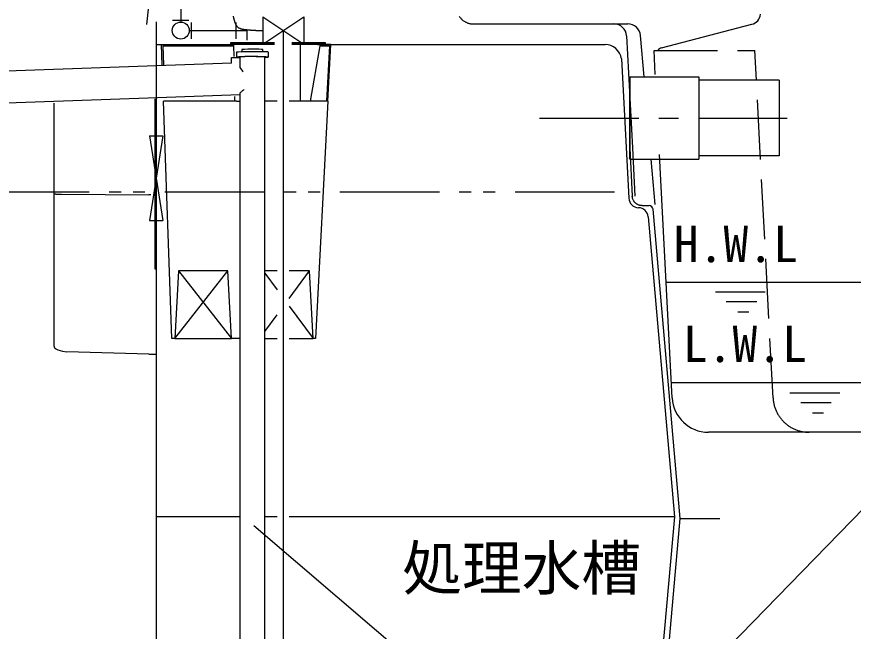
# Model space of a CAD drawing. Units: millimetres, scale not verified. Extents: x -9894 to 7424, y -6315 to 5763.
# Drawn here: x -5171 to -3909, y -2843 to -1917 of the extents above; entities that cross this region are included whole.
import ezdxf
from ezdxf.enums import TextEntityAlignment as Align

# ---------------------------------------------------------------- set-up
doc = ezdxf.new("R2010")
doc.units = ezdxf.units.MM
doc.header["$LTSCALE"] = 30
for name, pattern in [('CHAIN1', [8, 5, -1, 1, -1]), ('DASHED3', [4, 3, -1]), ('DOUBLE_CHAIN1', [8.8, 5, -1, 0.6, -0.6, 0.6, -1])]:
    doc.linetypes.add(name, pattern=pattern)
doc.layers.add('0-2_SEISAKU', color=3, linetype='Continuous', lineweight=25)
doc.styles.add('MS Gothic', font='')
doc.styles.get('MS Gothic').set_extended_font_data('MS Gothic')

msp = doc.modelspace()

# ---------------------------------------------------------------- linework, layer by layer
at = {"layer": '0-2_SEISAKU'}
for p, q in [((-4972.14, -1900.72), (-4974.83, -1928.4)), ((-4923.32, -1895.93), (-4923.32, -1924.63)), ((-4799.75, -1916.95), (-4799.75, -1957.91)), ((-4799.75, -1957.91), (-4737.88, -1916.95)), ((-4799.75, -1916.95), (-4737.88, -1957.91)), ((-4737.88, -1916.95), (-4737.88, -1957.91)), ((-4960.32, -1924.43), (-4960.32, -3338.01)), ((-4935.58, -1921.64), (-4911.05, -1921.64)), ((-4907.52, -1925.17), (-4907.52, -1949.7)), ((-4839.61, -1949.7), (-4839.61, -1925.17)), ((-4481.66, -1927.43), (-4248.98, -1927.43)), ((-4198.13, -1963.39), (-4062.02, -1928.04)), ((-4910.52, -1937.43), (-4823.82, -1937.43)), ((-4823.82, -1937.43), (-4823.82, -1952.1)), ((-4768.82, -1937.43), (-4768.82, -3099.34)), ((-4251.02, -1945.44), (-4242.17, -2114.41)), ((-4224.57, -2007.43), (-4230.05, -1944.78)), ((-4960.32, -1958.53), (-4847.62, -1958.53)), ((-4951.37, -1989.73), (-4952.46, -1958.36)), ((-4952.46, -1958.36), (-4845.09, -1958.36)), ((-4950.38, -1960.58), (-4949.37, -1989.64)), ((-4950.38, -1960.58), (-4843.01, -1960.58)), ((-4848.48, -1956.08), (-4848.48, -1958.08)), ((-4781.82, -1956.08), (-4848.48, -1956.08)), ((-4781.82, -1958.08), (-4848.48, -1958.08)), ((-4845.09, -1958.36), (-4843.05, -1958.36)), ((-4843.01, -1960.58), (-4843.05, -1958.36)), ((-4781.82, -1958.36), (-4843.05, -1958.36)), ((-4842.74, -1976.43), (-4843.01, -1960.58)), ((-4831.32, -1966.05), (-4831.32, -1969.72)), ((-4799.32, -1969.55), (-4799.32, -1966.05)), ((-4768.82, -1956.08), (-4768.84, -1956.08)), ((-4768.82, -1958.08), (-4768.84, -1958.08)), ((-4768.82, -1958.36), (-4768.84, -1958.36)), ((-4742.67, -1956.08), (-4755.82, -1956.08)), ((-4704.67, -1958.08), (-4755.82, -1958.08)), ((-4712.72, -1958.36), (-4755.82, -1958.36)), ((-4743.17, -1956.08), (-4743.17, -2043.86)), ((-4704.77, -1956.08), (-4742.67, -1956.08)), ((-4727.37, -2043.86), (-4713.1, -1960.58)), ((-4717.29, -1958.53), (-4283.46, -1958.53)), ((-4712.72, -1958.36), (-4713.1, -1960.58)), ((-4713.1, -1960.58), (-4698.89, -1960.58)), ((-4712.72, -1958.36), (-4710.69, -1958.36)), ((-4696.77, -1958.36), (-4710.69, -1958.36)), ((-4704.67, -1958.08), (-4704.77, -1956.08)), ((-4698.89, -1960.58), (-4703.25, -2043.86)), ((-4701.25, -2043.86), (-4696.77, -1958.36)), ((-4209.57, -1967.63), (-4203.75, -1967.63)), ((-4207.67, -2003.93), (-4209.57, -1967.63)), ((-4846.8, -1978.07), (-4834.32, -1977.97)), ((-4846.8, -1986.36), (-4846.8, -1978.07)), ((-4839.32, -1970.09), (-4839.32, -1977.46)), ((-4834.32, -1976.87), (-4834.32, -1993.05)), ((-4825.26, -1976.54), (-4826.83, -1976.46)), ((-4809.8, -1976.33), (-4810.9, -1976.42)), ((-4796.32, -3172.33), (-4796.32, -1976.87)), ((-4791.36, -1970.11), (-4791.36, -1977.53)), ((-4791.32, -1977.46), (-4791.32, -1977.37)), ((-4258.72, -1979.95), (-4247.69, -2190.33)), ((-4846.8, -1986.36), (-5505.37, -2010.07)), ((-4246.24, -2007.43), (-4246.24, -2131.43)), ((-4246.24, -2128.93), (-4246.24, -2009.93)), ((-4021.04, -2012.43), (-4142.24, -2012.43)), ((-4021.04, -2012.43), (-4021.04, -2126.43)), ((-4833.48, -2031.01), (-4833.27, -2030.83)), ((-5601.95, -2061.58), (-4958.43, -2038.41)), ((-4958.43, -2038.41), (-4834.32, -2033.95)), ((-4841.56, -2043.86), (-4841.68, -2037.04)), ((-4839.46, -2043.86), (-4949.47, -2043.86)), ((-4839.46, -2043.86), (-4834.32, -2043.86)), ((-4777.84, -2043.86), (-4796.32, -2043.86)), ((-4701.25, -2043.86), (-4759.84, -2043.86)), ((-4701.25, -2043.86), (-4720.01, -2401.86)), ((-4970.32, -2095.94), (-4950.32, -2095.94)), ((-4970.32, -2095.94), (-4950.32, -2223.94)), ((-4950.32, -2095.94), (-4970.32, -2223.94)), ((-4246.16, -2114.62), (-4242.36, -2187.22)), ((-4242.17, -2114.41), (-4238.36, -2187.01)), ((-4246.24, -2131.43), (-4142.24, -2131.43)), ((-4207.75, -2199.64), (-4213.72, -2131.43)), ((-4182.12, -2491.49), (-4201.36, -2124.43)), ((-4021.04, -2126.43), (-4142.24, -2126.43)), ((-5114.32, -2409.08), (-5114.32, -2184.09)), ((-5111.5, -2184.09), (-5103.08, -2184.15)), ((-5103.06, -2184.15), (-4971.24, -2185.07)), ((-4968.32, -2185.07), (-4971.24, -2185.07)), ((-4242.36, -2187.22), (-4242.31, -2188.07)), ((-4227.38, -2201.43), (-4217.11, -2201.43)), ((-4170.32, -2673.43), (-4211.13, -2206.91)), ((-4218.41, -2218.23), (-4178.76, -2670.49)), ((-4970.32, -2223.94), (-4950.32, -2223.94)), ((-4932.14, -2401.86), (-4852.21, -2299.86)), ((-4926.8, -2299.86), (-4846.86, -2401.86)), ((-4777.81, -2299.86), (-4796.32, -2299.86)), ((-4796.32, -2303.13), (-4777.81, -2328.33)), ((-4759.84, -2341.64), (-4729.15, -2299.86)), ((-4191.28, -2316.63), (-3574.85, -2316.63)), ((-4117.13, -2331.63), (-4041.76, -2331.63)), ((-4759.84, -2352.8), (-4723.81, -2401.86)), ((-4054.63, -2346.63), (-4100.59, -2346.63)), ((-4796.32, -2391.32), (-4777.81, -2366.12)), ((-4083.12, -2361.63), (-4066.58, -2361.63)), ((-5114.32, -2413.51), (-5114.32, -2409.08)), ((-4932.14, -2401.86), (-4846.86, -2401.86)), ((-4796.32, -2401.86), (-4777.81, -2401.86)), ((-4759.84, -2401.86), (-4723.81, -2401.86)), ((-5111.56, -2417.37), (-5108.4, -2418.76)), ((-5108.4, -2418.76), (-5101.52, -2420.81)), ((-5101.52, -2420.81), (-5094.82, -2422.08)), ((-4971.24, -2425.32), (-5094.82, -2422.08)), ((-4971.24, -2425.32), (-4960.32, -2425.6)), ((-3638.31, -2468.63), (-4183.32, -2468.63)), ((-4004.77, -2483.63), (-3929.39, -2483.63)), ((-3942.26, -2498.63), (-3988.22, -2498.63)), ((-3970.76, -2513.63), (-3954.21, -2513.63)), ((-3735.39, -2543.13), (-4127.69, -2543.13)), ((-4960.32, -2670.13), (-4834.32, -2670.13)), ((-4796.32, -2670.13), (-4777.81, -2670.13)), ((-4759.84, -2670.13), (-4178.79, -2670.13)), ((-4178.76, -2670.49), (-4219.64, -3128.72)), ((-4212.75, -3158.41), (-4170.32, -2673.43)), ((-4170.32, -2673.43), (-4110.32, -2673.43))]:
    msp.add_line(p, q, dxfattribs=at)
at = {"layer": '0-2_SEISAKU', "linetype": 'DASHED3'}
for p in [(-4203.75, -1967.63), (-4030.12, -2491.49)]:
    msp.add_line(p, (-4057.58, -1967.63), dxfattribs=at)
at = {"layer": '0-2_SEISAKU', "linetype": 'CHAIN1'}
msp.add_line((-4382.49, -2069.43), (-4008.7, -2069.43), dxfattribs=at)
at = {"layer": '0-2_SEISAKU', "linetype": 'DOUBLE_CHAIN1'}
msp.add_line((-6531.2, -2180.43), (-4242.71, -2180.43), dxfattribs=at)
at = {"layer": '0-2_SEISAKU'}
for points in [[(-4844.22, -1915.92), (-4844.04, -1916.61), (-4843.87, -1917.31), (-4843.7, -1918.01), (-4843.53, -1918.71), (-4843.35, -1919.4), (-4843.18, -1920.08), (-4843.01, -1920.77), (-4842.83, -1921.44), (-4842.65, -1922.11), (-4842.46, -1922.78), (-4842.27, -1923.43)], [(-4503.35, -1916.03), (-4502.82, -1916.71), (-4502.16, -1917.53), (-4501.45, -1918.38), (-4500.74, -1919.21), (-4500.09, -1919.94), (-4499.8, -1920.26), (-4499.05, -1921.04), (-4498.43, -1921.56), (-4497.66, -1922.11), (-4496.94, -1922.59), (-4496.06, -1923.16), (-4495.11, -1923.75), (-4494.18, -1924.31), (-4493.34, -1924.8), (-4492.96, -1925.01), (-4491.96, -1925.53), (-4491.2, -1925.83), (-4490.34, -1926.09), (-4489.46, -1926.34), (-4488.41, -1926.6), (-4487.32, -1926.85), (-4486.33, -1927.07), (-4485.7, -1927.2), (-4484.54, -1927.38)], [(-4842.27, -1923.43), (-4842.07, -1924.08), (-4841.87, -1924.71), (-4841.65, -1925.33), (-4841.42, -1925.95), (-4841.18, -1926.54), (-4840.93, -1927.13), (-4840.67, -1927.7), (-4840.39, -1928.25), (-4840.1, -1928.79), (-4839.79, -1929.31), (-4839.46, -1929.81), (-4839.11, -1930.3), (-4838.74, -1930.77), (-4838.35, -1931.22), (-4837.93, -1931.64), (-4837.49, -1932.04), (-4837.03, -1932.42), (-4836.55, -1932.77), (-4836.03, -1933.1), (-4835.5, -1933.4), (-4834.93, -1933.68), (-4834.35, -1933.94), (-4833.75, -1934.18), (-4833.13, -1934.4), (-4832.5, -1934.6), (-4831.85, -1934.78), (-4831.19, -1934.95), (-4830.51, -1935.1), (-4829.83, -1935.24), (-4829.14, -1935.37), (-4828.44, -1935.49), (-4827.74, -1935.59), (-4827.03, -1935.7), (-4826.32, -1935.79), (-4825.62, -1935.88), (-4824.91, -1935.96), (-4824.21, -1936.04), (-4823.51, -1936.12), (-4822.82, -1936.2)], [(-4484.54, -1927.38), (-4483.71, -1927.43), (-4483.67, -1927.43), (-4482.42, -1927.45), (-4481.66, -1927.43), (-4481.66, -1927.43)], [(-4822.82, -1936.2), (-4822.12, -1936.27), (-4821.43, -1936.33), (-4820.75, -1936.4), (-4820.06, -1936.46), (-4819.67, -1936.5), (-4819.29, -1936.53), (-4818.9, -1936.56), (-4818.52, -1936.59), (-4818.14, -1936.62), (-4817.76, -1936.65), (-4817.38, -1936.68), (-4816.99, -1936.71), (-4816.61, -1936.73), (-4816.23, -1936.76), (-4815.86, -1936.79), (-4815.48, -1936.81), (-4815.1, -1936.84), (-4814.72, -1936.86), (-4814.35, -1936.88), (-4813.97, -1936.9), (-4813.59, -1936.93), (-4813.22, -1936.95), (-4812.84, -1936.97), (-4812.47, -1936.99), (-4812.1, -1937.01), (-4811.72, -1937.02), (-4811.35, -1937.04), (-4810.98, -1937.06), (-4810.61, -1937.08), (-4810.24, -1937.09), (-4809.86, -1937.11), (-4809.49, -1937.13), (-4809.12, -1937.14), (-4808.75, -1937.16), (-4808.38, -1937.17), (-4808.01, -1937.18), (-4807.75, -1937.19), (-4807.5, -1937.2), (-4807.24, -1937.21)], [(-4807.24, -1937.21), (-4806.98, -1937.22), (-4806.72, -1937.23), (-4806.46, -1937.24), (-4806.2, -1937.25), (-4805.94, -1937.26), (-4805.68, -1937.27), (-4805.42, -1937.27), (-4805.16, -1937.28), (-4804.91, -1937.29), (-4804.65, -1937.3), (-4804.39, -1937.31), (-4804.13, -1937.31), (-4803.87, -1937.32), (-4803.61, -1937.33), (-4803.36, -1937.34), (-4803.1, -1937.34), (-4802.84, -1937.35), (-4802.58, -1937.36), (-4802.33, -1937.36), (-4802.07, -1937.37), (-4801.81, -1937.38), (-4801.55, -1937.39), (-4801.3, -1937.39), (-4801.04, -1937.4), (-4800.78, -1937.41), (-4800.52, -1937.41), (-4800.27, -1937.42), (-4800.01, -1937.43), (-4799.75, -1937.43)], [(-4834.32, -1978.23), (-4834.6, -1978.21), (-4836.2, -1978.08), (-4837.49, -1977.94), (-4838.44, -1977.8), (-4839.05, -1977.64), (-4839.31, -1977.49), (-4839.21, -1977.33), (-4838.75, -1977.18), (-4837.94, -1977.03), (-4836.79, -1976.89), (-4835.32, -1976.75), (-4833.55, -1976.63), (-4831.51, -1976.52), (-4829.23, -1976.42), (-4826.74, -1976.34), (-4824.08, -1976.27), (-4821.29, -1976.23), (-4818.41, -1976.2), (-4815.48, -1976.19), (-4812.55, -1976.19), (-4809.66, -1976.22), (-4806.86, -1976.27), (-4804.18, -1976.33), (-4801.67, -1976.41), (-4799.36, -1976.51), (-4797.3, -1976.62), (-4795.5, -1976.74), (-4793.99, -1976.87), (-4792.81, -1977.01), (-4791.36, -1977.27)], [(-4834.32, -1978.04), (-4835.51, -1977.92), (-4836.47, -1977.78), (-4837.07, -1977.63), (-4837.31, -1977.48), (-4837.18, -1977.33), (-4836.68, -1977.18), (-4835.82, -1977.03), (-4834.62, -1976.9), (-4833.09, -1976.77), (-4831.26, -1976.65), (-4829.16, -1976.55), (-4826.83, -1976.46)], [(-4809.8, -1976.33), (-4807.09, -1976.38), (-4804.52, -1976.44), (-4802.12, -1976.52), (-4799.96, -1976.62), (-4798.05, -1976.73), (-4796.43, -1976.86), (-4795.13, -1976.99), (-4794.16, -1977.14), (-4793.56, -1977.28), (-4793.32, -1977.43), (-4793.45, -1977.58), (-4793.95, -1977.73), (-4794.81, -1977.88), (-4796.02, -1978.01), (-4796.32, -1978.04)], [(-4791.37, -1977.37), (-4791.36, -1977.53), (-4791.7, -1977.68), (-4792.4, -1977.83), (-4793.44, -1977.98), (-4794.81, -1978.12), (-4796.32, -1978.23)], [(-4834.32, -1993.05), (-4830.01, -1998.5), (-4828.98, -1999.87)], [(-4246.24, -2007.43), (-4142.24, -2007.43), (-4142.24, -2131.43)], [(-4834.32, -2031.74), (-4833.05, -2030.63), (-4832.81, -2030.42), (-4832.55, -2030.2), (-4832.27, -2029.96), (-4831.98, -2029.71), (-4831.35, -2029.16), (-4830.66, -2028.58), (-4829.92, -2027.97), (-4829.13, -2027.33), (-4828.3, -2026.67), (-4827.42, -2025.98)], [(-4962.32, -2040.34), (-4962.32, -2296.5), (-4960.32, -2296.5)], [(-4834.32, -2031.74), (-4834.32, -2045.88), (-4834.32, -3172.34)], [(-5111.5, -2184.09), (-5114.32, -2184.09), (-5114.32, -2047.07)], [(-4834.32, -2401.86), (-4846.86, -2401.86), (-4852.21, -2299.86), (-4926.8, -2299.86), (-4932.14, -2401.86), (-4936.97, -2401.86), (-4949.47, -2043.86)], [(-4227.38, -2201.43), (-4227.59, -2201.43), (-4227.82, -2201.43), (-4228.82, -2201.39), (-4228.89, -2201.38), (-4229.82, -2201.27), (-4230.81, -2201.05), (-4231.58, -2200.85), (-4232.39, -2200.6), (-4233.35, -2200.2), (-4233.76, -2200.02), (-4234.3, -2199.75), (-4235.19, -2199.25), (-4235.54, -2199.05), (-4236.23, -2198.58), (-4237.04, -2197.91), (-4237.37, -2197.63), (-4237.81, -2197.23), (-4238.51, -2196.5), (-4238.79, -2196.2), (-4239.34, -2195.54), (-4239.92, -2194.67), (-4240.18, -2194.28), (-4240.49, -2193.75), (-4240.95, -2192.84), (-4241.08, -2192.58), (-4241.36, -2191.92), (-4241.69, -2190.96), (-4241.85, -2190.45), (-4242.06, -2189.63), (-4242.23, -2188.6), (-4242.27, -2188.27), (-4242.33, -2187.74), (-4242.36, -2187.22)], [(-4720.01, -2401.86), (-4723.81, -2401.86), (-4729.15, -2299.86), (-4759.84, -2299.86)], [(-5114.32, -2413.51), (-5114.27, -2413.97), (-5114.23, -2414.26), (-5114.16, -2414.55), (-5114.07, -2414.84), (-5113.95, -2415.12), (-5113.81, -2415.39), (-5113.64, -2415.65), (-5113.46, -2415.89), (-5113.26, -2416.12), (-5113.05, -2416.33), (-5112.82, -2416.53), (-5112.58, -2416.72), (-5112.33, -2416.89), (-5112.08, -2417.05), (-5111.56, -2417.37)], [(-4188.88, -2886.13), (-4116.11, -2886.13), (-3781.48, -2543.13)]]:
    msp.add_lwpolyline(points, dxfattribs=at)
at = {"layer": '0-2_SEISAKU', "color": 4}
msp.add_lwpolyline([(-3485.21, -3269.81), (-4128.92, -3269.81), (-4813.14, -2684.45)], dxfattribs=at)
at = {"layer": '0-2_SEISAKU'}
msp.add_circle((-4923.32, -1937.43), 12.8, dxfattribs=at)
for centre, radius, start, end in [((-4065.82, -1911.67), 16.8, 283.05229, 355.83804), ((-4270, -1946.43), 19, 3, 90), ((-4248.98, -1946.43), 19, 5, 90), ((-4283.46, -1983.53), 25, 8.24487, 90), ((-4195.82, -1972.3), 9.2, 104.5603, 149.53485), ((-4815.3, -2327.23), 350.84, 89.28106, 91.62678), ((-4247.24, -2009.93), 1, 0, 90), ((-4247.24, -2128.93), 1, 270, 0), ((-4232.71, -2189.54), 15, 183, 268.77247), ((-4233.36, -2219.53), 15, 5, 88.77247), ((-4217.11, -2207.43), 6, 5, 90), ((-4127.69, -2488.63), 54.5, 183, 270)]:
    msp.add_arc(centre, radius, start, end, dxfattribs=at)
at = {"layer": '0-2_SEISAKU', "linetype": 'DASHED3'}
msp.add_arc((-3975.7, -2488.63), 54.5, 183, 270, dxfattribs=at)
at = {"layer": '0-2_SEISAKU'}
for centre, major_axis, ratio, start_param, end_param in [((-4815.32, -1965.97), (16, 0.08), 0.018432, 0.1485414, 3.1415927), ((-4815.32, -1965.97), (16, -0.08), 0.087404, 6.2831853, 6.4322768), ((-4815.32, -1969.97), (24, 0.12), 0.018432, 6.2259774, 9.424778)]:
    msp.add_ellipse(centre, major_axis=major_axis, ratio=ratio, start_param=start_param, end_param=end_param, dxfattribs=at)

# ---------------------------------------------------------------- texts
at = {"layer": '0-2_SEISAKU', "color": 4, "style": 'MS Gothic'}
for s, height, p in [('H.W.L', 54.99, (-4179.7, -2303.13)), ('L.W.L', 54.99, (-4166.13, -2453.83)), ('処理水槽', 65.98, (-4589.17, -2800.6))]:
    msp.add_text(s, height=height, dxfattribs=at).set_placement(p, align=Align.BOTTOM_LEFT)

doc.saveas('drawing.dxf')
